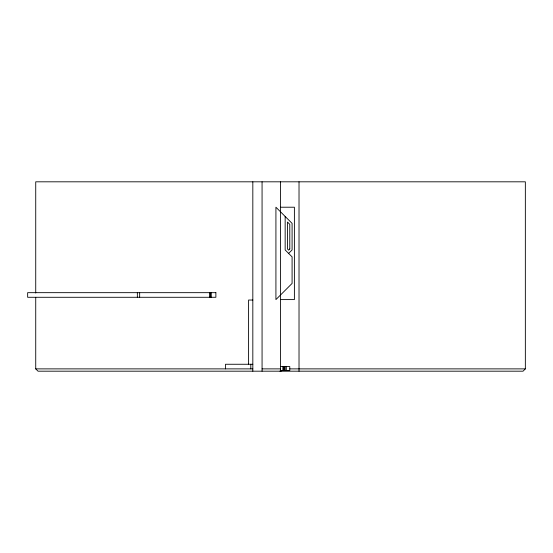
<?xml version="1.0" encoding="UTF-8"?>
<svg xmlns="http://www.w3.org/2000/svg" width="553" height="553" viewBox="0 0 553 553"><rect width="100%" height="100%" fill="white"/><g stroke="black" fill="none" stroke-linecap="round" stroke-linejoin="round"><path stroke-width="0.83" d="M288.625 253.405L292.088 249.942L292.088 223.384L275.919 207.216L275.919 299.595L292.088 283.426L292.088 256.869L285.161 249.942L285.161 216.451M279.963 371.187L280.544 370.607L280.544 181.813M35.731 293.021L35.731 181.813L525.35 181.813L525.35 368.879L523.041 371.187L38.039 371.187L35.731 368.879L35.731 297.327M280.544 207.216L294.396 207.216L294.396 299.595L280.544 299.595M252.825 300.037L248.594 300.037L248.594 364.261M252.825 364.261L225.5 364.261L225.5 368.879M280.544 366.57L289.779 366.57L289.779 370.607L280.544 370.607L281.124 371.187M35.731 368.879L252.825 368.879M262.067 368.879L280.544 368.879M289.779 368.879L525.35 368.879M299.021 181.813L299.021 371.187M286.316 366.57L286.316 370.607M285.161 366.57L285.161 370.607M284.477 366.57L284.477 370.607M283.537 366.57L283.537 370.607M282.853 366.57L282.853 370.607M262.067 181.813L262.067 371.187M252.825 181.813L252.825 371.187M250.806 364.261L250.806 368.879M211.253 292.668L211.253 297.286M210.403 292.668L210.403 297.286M209.525 292.668L209.525 297.286M139.66 292.668L139.66 297.286M137.351 292.668L137.351 297.286M289.779 248.981L288.625 250.136L287.47 248.981L287.47 222.03L289.779 224.338L289.779 248.981M215.877 292.668L27.65 292.668L27.65 297.286L215.877 297.286L215.877 292.668"/></g></svg>
